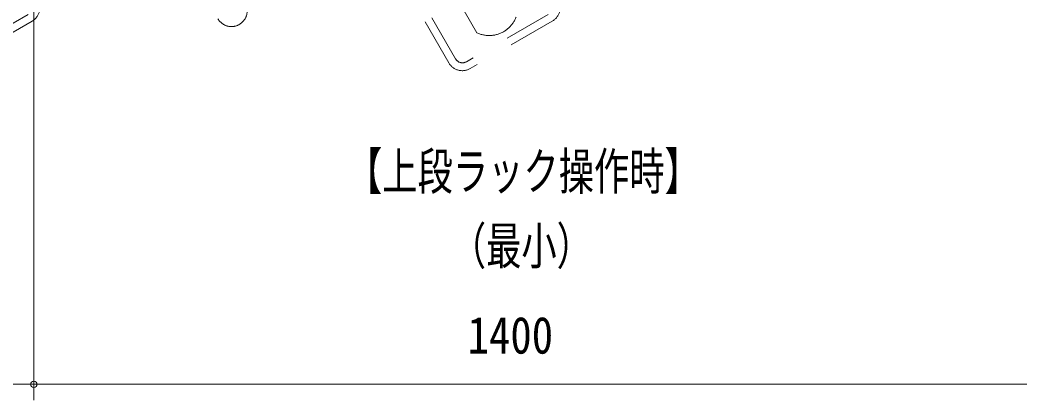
# Model space of a CAD drawing. Units: millimetres, scale not verified. Extents: x -5740 to 5856, y -4020 to 4020.
# Drawn here: x -3584 to -2315, y -2665 to -2183 of the extents above; entities that cross this region are included whole.
import ezdxf
from ezdxf.enums import TextEntityAlignment as Align

# ---------------------------------------------------------------- set-up
doc = ezdxf.new("R2010")
doc.units = ezdxf.units.MM
doc.header["$LTSCALE"] = 10
doc.linetypes.add('USER5', pattern=[25, 6, -5, 2, -5, 2, -5])
for name, color, linetype, lineweight in [('0-8_2-B', 2, 'USER5', 18), ('0-9_2-C', 6, 'USER5', 18), ('0-B_2-F', 3, 'Continuous', 18)]:
    doc.layers.add(name, color=color, linetype=linetype, lineweight=lineweight)
doc.styles.add('ＭＳ ゴシック', font='')
doc.styles.get('ＭＳ ゴシック').set_extended_font_data('MS Gothic')

# ---------------------------------------------------------------- blocks, each defined once
blk = doc.blocks.new('CCL-CYC-FRONT-TOP_1')
at = {"layer": '0-9_2-C'}
blk.add_arc((0, 1785.52), 20, 0, 180, dxfattribs=at)
blk = doc.blocks.new('CCL-CYC-BACK-TOP_0')
at = {"layer": '0-8_2-B'}
for p, q in [((-80, 20), (-80, 89.69)), ((-70, 20), (-70, 86.73)), ((-30, 35.12), (-30, 67.27)), ((60, 10), (-60, 10)), ((60, 0), (-60, 0))]:
    blk.add_line(p, q, dxfattribs=at)
for centre, radius, start, end in [((0, 55.98), 36.54, 214.81581, 325.18419), ((-60, 20), 20, 180, 270), ((-60, 20), 10, 180, 270), ((60, 20), 20, 270, 0)]:
    blk.add_arc(centre, radius, start, end, dxfattribs=at)

msp = doc.modelspace()

# ---------------------------------------------------------------- linework, layer by layer
at = {"layer": '0-B_2-F'}
for p, q in [((-3566.21, -2664.95), (-3566.21, -1263.87)), ((-3896.21, -2644.95), (-3566.21, -2644.95)), ((-3566.21, -2644.95), (-1726.21, -2644.95))]:
    msp.add_line(p, q, dxfattribs=at)
for start, end in [(0, 180), (180, 0)]:
    msp.add_arc((-3566.21, -2644.95), 4, start, end, dxfattribs=at)

# ---------------------------------------------------------------- block references
at = {"layer": '0-8_2-B', "rotation": 30}
for p in [(-3620.46, -2214.33), (-2960.46, -2214.33)]:
    msp.add_blockref('CCL-CYC-BACK-TOP_0', p, dxfattribs=at)
at = {"layer": '0-9_2-C', "rotation": 210}
msp.add_blockref('CCL-CYC-FRONT-TOP_1', (-4208.24, -624.68), dxfattribs=at)

# ---------------------------------------------------------------- texts
at = {"layer": '0-B_2-F', "color": 7, "style": 'ＭＳ ゴシック'}
for s, width, p in [('【上段ラック操作時】', 0.7, (-3168.87, -2412.19)), ('（最小）', 0.7, (-3037.16, -2506.92)), ('1400', 0.85, (-3015.81, -2620.15))]:
    msp.add_text(s, height=46.89, dxfattribs=dict(at, width=width)).set_placement(p, align=Align.BOTTOM_LEFT)

doc.saveas('drawing.dxf')
